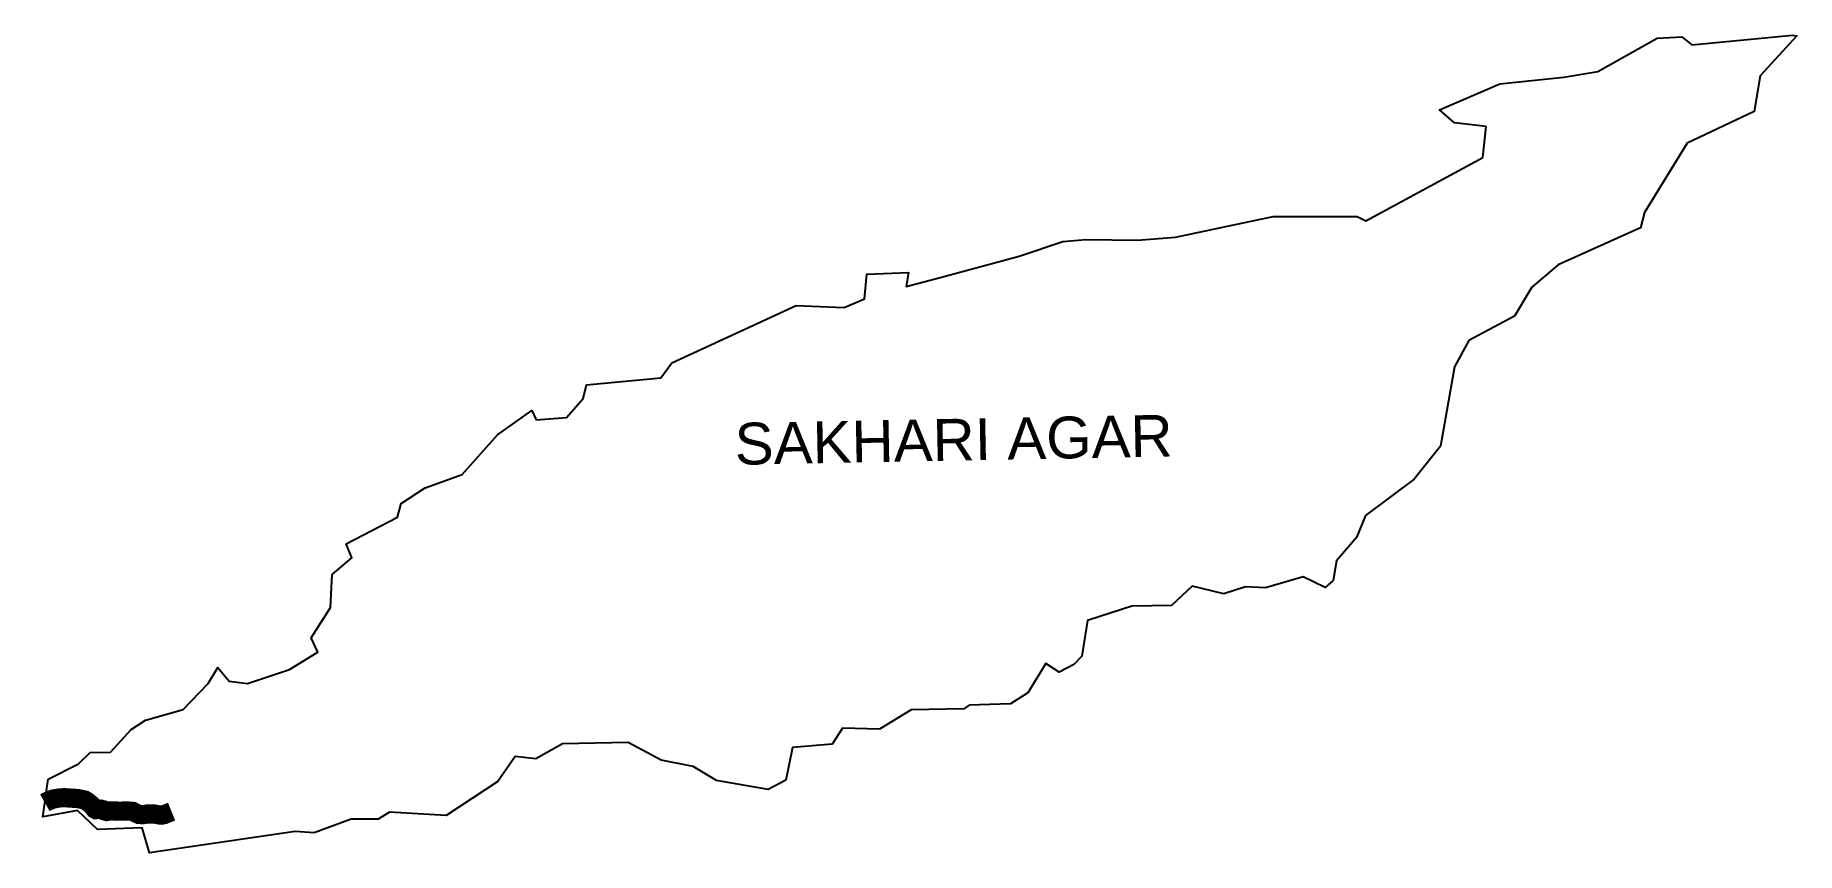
# Model space of a CAD drawing. Header units: feet. Extents: x 309932 to 314514, y 1921358 to 1923485.
import ezdxf

# ---------------------------------------------------------------- set-up
doc = ezdxf.new("R2010")
doc.units = ezdxf.units.FT
doc.header["$MEASUREMENT"] = 0
doc.layers.add('NATURALLY PROTECTED', color=3, linetype='Continuous')
doc.layers.add('VILLAGE NAME', color=250, linetype='Continuous')
doc.styles.get("Standard").update_dxf_attribs({"font": 'arial.ttf'})

msp = doc.modelspace()

# ---------------------------------------------------------------- linework, layer by layer
at = {"color": 4}
for points in [[(313706.1, 1923247.5), (313623.7, 1923256.9), (313584.5, 1923290.6), (313741.6, 1923358.5), (313908.5, 1923375.5), (313997, 1923390.5), (314150.8, 1923477.2), (314215.4, 1923480.2), (314241.1, 1923460.2), (314502.7, 1923484.8), (314514.2, 1923482.9), (314419.4, 1923379.2), (314403.1, 1923286.8), (314229.5, 1923204.2), (314118.2, 1923023.4), (314107.7, 1922983.8), (313893.1, 1922887.9), (313825.4, 1922829.2), (313780.2, 1922754), (313661.5, 1922690.3), (313623.5, 1922621.7), (313587, 1922415.9), (313518.7, 1922329.8), (313392.6, 1922235.5), (313369, 1922177.8), (313316.5, 1922117.2), (313308.3, 1922066.1), (313287.4, 1922048.4), (313230.4, 1922075.6), (313132.3, 1922046.9), (313079.7, 1922050.1), (313023.6, 1922031.5), (312941.7, 1922051.3), (312887.4, 1922000.8), (312784.7, 1921999.6), (312669.3, 1921961.9), (312653.9, 1921869.3), (312633.8, 1921847.3), (312595.1, 1921828.1), (312560.9, 1921850.4), (312513.7, 1921774.2), (312469, 1921745.1), (312361.6, 1921741.8), (312347.1, 1921732.7), (312209.9, 1921729.8), (312128.2, 1921679.6), (312031.4, 1921682.1), (312004.8, 1921640.2), (311902, 1921631.7), (311884.1, 1921547.2), (311838.2, 1921522.8), (311703.6, 1921545.8), (311643.1, 1921582.4), (311559.7, 1921598.5), (311474.4, 1921644.5), (311303.4, 1921641.5), (311234, 1921602.4), (311180.5, 1921608.7), (311135, 1921543.3), (311000.8, 1921455.2), (310853.3, 1921463.4), (310823.7, 1921445.1), (310753.4, 1921445.6), (310656.9, 1921409.6), (310607.4, 1921413), (310228.9, 1921357.9), (310209.7, 1921423), (310093.8, 1921418.1), (310041.3, 1921468.1), (309951.3, 1921451.2), (309965.2, 1921549.2)], [(313697.4, 1923166.4), (313706.1, 1923247.5)], [(309965.2, 1921549.2), (310044.1, 1921589), (310074.8, 1921619), (310127, 1921619.8), (310180.7, 1921678.2), (310218, 1921703), (310316.3, 1921731), (310381.3, 1921798.6), (310406.9, 1921839.8), (310435.9, 1921804), (310483.5, 1921798.7), (310592.7, 1921834.7), (310664.8, 1921878.9), (310666.4, 1921879.9), (310649.6, 1921917.2), (310699.8, 1921996.2), (310703.9, 1922081.6), (310755.4, 1922124.9), (310740.8, 1922161.5), (310874.3, 1922230.8), (310883.9, 1922267), (310946.2, 1922307.3), (311042, 1922341.9), (311134, 1922445.6), (311223.7, 1922508.4), (311235.1, 1922484.6), (311313.5, 1922489.9), (311356.9, 1922539.8), (311365.5, 1922575.6), (311559.2, 1922593.2), (311587.6, 1922632.3), (311911.5, 1922781.7), (312036.1, 1922776.9), (312088.8, 1922798.8), (312095, 1922862.8), (312203.7, 1922867.8), (312197.5, 1922830.8), (312289.1, 1922855.5), (312491.2, 1922910.2), (312604.9, 1922947.9), (312664.5, 1922953.4), (312799, 1922952), (312897.9, 1922959.5), (313152.3, 1923013.4), (313370.5, 1923013.5), (313393.4, 1923002), (313697.4, 1923166.4)]]:
    msp.add_lwpolyline(points, dxfattribs=at)
at = {"layer": 'NATURALLY PROTECTED', "const_width": 50, "flags": 128}
msp.add_lwpolyline([(309956.6, 1921488.1), (309962.8, 1921491.6), (309978.4, 1921497.8), (309995.6, 1921500.7), (310008.6, 1921501.2), (310042.9, 1921498.9), (310060.5, 1921495.1), (310069.8, 1921489), (310082.1, 1921478.3), (310086.8, 1921471.7), (310089.5, 1921470.2), (310096.1, 1921470.6), (310102.9, 1921471.3), (310107.5, 1921470), (310111.8, 1921466.7), (310117, 1921465.3), (310128.7, 1921467.1), (310148.3, 1921466.2), (310173.9, 1921466.5), (310185.3, 1921465.6), (310194.2, 1921460.9), (310201.7, 1921457.5), (310211.6, 1921457.1), (310224.2, 1921458.9), (310240.5, 1921458.9), (310249, 1921457.3), (310255, 1921456.1), (310260.3, 1921455.8), (310267.1, 1921457.2), (310274.7, 1921460.3), (310286.3, 1921464.9)], dxfattribs=at)

# ---------------------------------------------------------------- texts
at = {"layer": 'VILLAGE NAME', "insert": (311750.1, 1922475.9), "char_height": 108.748, "attachment_point": 1, "rotation": 1.1028}
msp.add_mtext_dynamic_manual_height_columns('{\\fArial|b0|i0|c0|p34;SAKHARI AGAR}', width=1571.314, gutter_width=543.7, heights=[0], dxfattribs=at)

doc.saveas('drawing.dxf')
